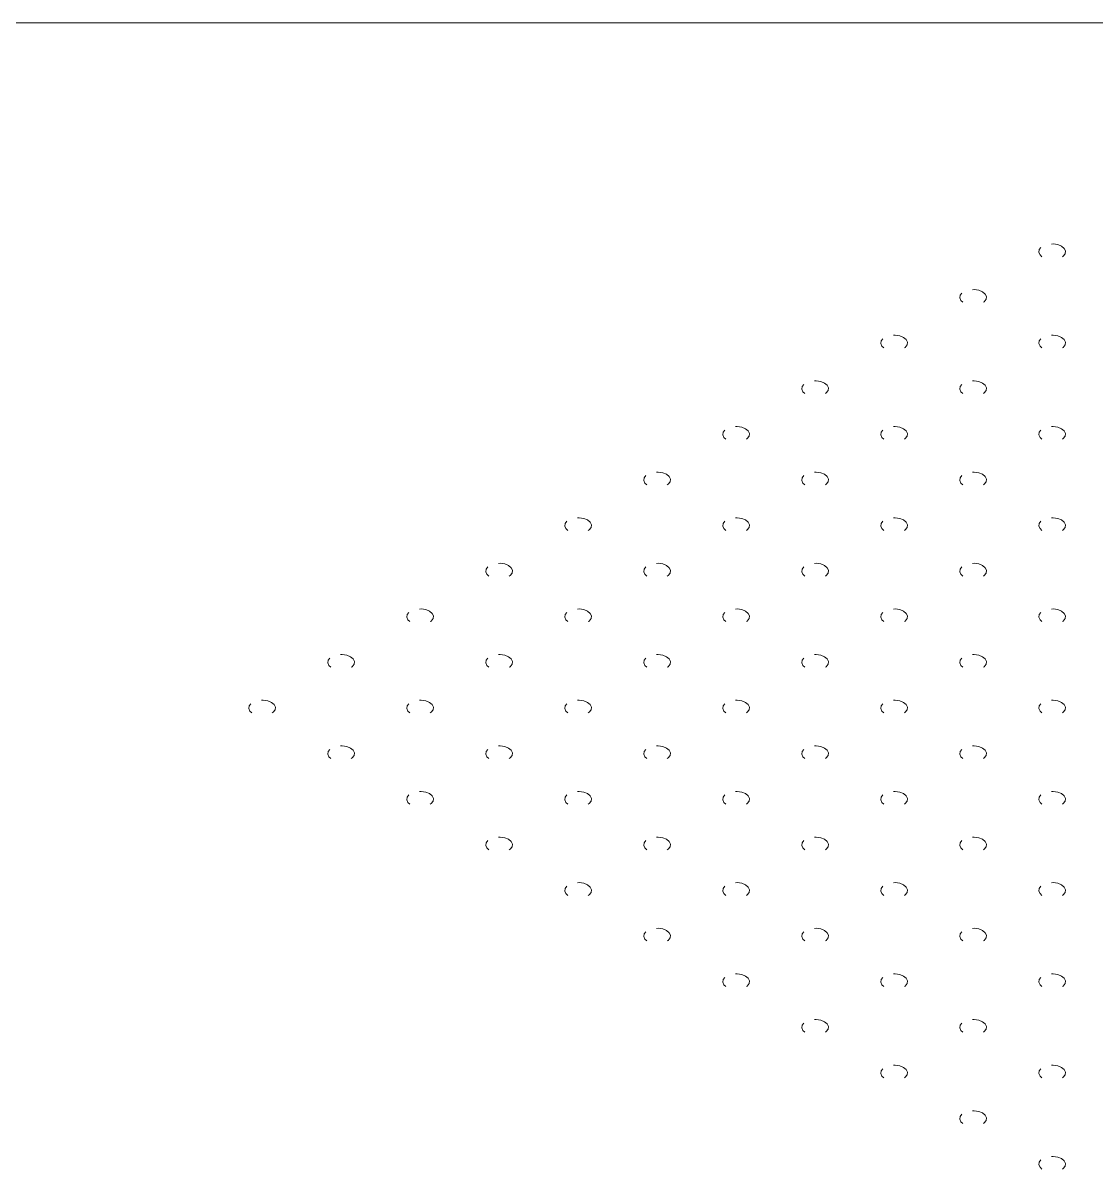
# Model space of a CAD drawing. Header units: millimetres. Extents: x 2 to 278, y 1 to 215.
# Drawn here: x 156.5 to 216.5, y 150.5 to 214.6 of the extents above; entities that cross this region are included whole.
import ezdxf

# ---------------------------------------------------------------- set-up
doc = ezdxf.new("R2010")
doc.units = ezdxf.units.MM
doc.linetypes.add('HIDDEN', pattern=[1.905, 1.27, -0.635])

msp = doc.modelspace()

# ---------------------------------------------------------------- linework, layer by layer
at = {"color": 7, "linetype": 'Continuous', "lineweight": 18}
msp.add_line((1.5793501, 214.64538), (277.98920685, 214.64538), dxfattribs=at)
at = {"color": 7, "linetype": 'HIDDEN', "lineweight": 18}
for p, q in [((214.61866049, 201.57232965), (214.66181825, 201.60456877)), ((210.19924311, 199.0210543), (210.24240087, 199.05329342)), ((205.77982573, 196.46977895), (205.82298348, 196.50201807)), ((214.61866049, 196.46977895), (214.66181825, 196.50201807)), ((201.36040835, 193.9185036), (201.4035661, 193.95074272)), ((210.19924311, 193.9185036), (210.24240087, 193.95074272)), ((196.94099096, 191.36722825), (196.98414872, 191.39946738)), ((205.77982573, 191.36722825), (205.82298348, 191.39946738)), ((214.61866049, 191.36722825), (214.66181825, 191.39946738)), ((192.52157358, 188.8159529), (192.56473134, 188.84819203)), ((201.36040834, 188.8159529), (201.4035661, 188.84819203)), ((210.19924311, 188.8159529), (210.24240087, 188.84819203)), ((188.10215623, 186.26467757), (188.14531395, 186.29691668)), ((196.94099097, 186.26467756), (196.98414872, 186.29691668)), ((205.77982573, 186.26467755), (205.82298348, 186.29691668)), ((214.61866049, 186.26467755), (214.66181825, 186.29691668)), ((183.68273885, 183.71340223), (183.72589657, 183.74564133)), ((192.52157357, 183.7134022), (192.56473134, 183.74564133)), ((201.36040834, 183.7134022), (201.4035661, 183.74564133)), ((210.19924311, 183.7134022), (210.24240087, 183.74564133)), ((179.26332147, 181.16212688), (179.30647919, 181.19436598)), ((188.10215621, 181.16212686), (188.14531395, 181.19436598)), ((196.94099096, 181.16212685), (196.98414872, 181.19436598)), ((205.77982573, 181.16212685), (205.82298348, 181.19436598)), ((214.61866049, 181.16212685), (214.66181825, 181.19436598)), ((174.84390411, 178.61085154), (174.88706181, 178.64309063)), ((183.68273883, 178.61085151), (183.72589657, 178.64309063)), ((192.52157357, 178.6108515), (192.56473134, 178.64309063)), ((201.36040835, 178.61085151), (201.4035661, 178.64309063)), ((210.19924311, 178.61085151), (210.24240087, 178.64309063)), ((170.42448659, 176.05957611), (170.46764442, 176.09181528)), ((179.26332145, 176.05957616), (179.30647919, 176.09181528)), ((188.1021562, 176.05957616), (188.14531395, 176.09181528)), ((196.94099096, 176.05957616), (196.98414872, 176.09181528)), ((205.77982573, 176.05957616), (205.82298348, 176.09181528)), ((214.61866049, 176.05957616), (214.66181825, 176.09181528)), ((174.84390403, 173.50830079), (174.88706181, 173.54053993)), ((183.68273884, 173.50830082), (183.72589657, 173.54053993)), ((192.52157358, 173.50830081), (192.56473134, 173.54053993)), ((201.36040835, 173.50830081), (201.4035661, 173.54053993)), ((210.19924311, 173.50830081), (210.24240087, 173.54053993)), ((179.2633215, 170.9570255), (179.30647919, 170.98926458)), ((188.10215621, 170.95702546), (188.14531395, 170.98926458)), ((196.94099096, 170.95702546), (196.98414872, 170.98926458)), ((205.77982573, 170.95702546), (205.82298348, 170.98926458)), ((214.61866049, 170.95702546), (214.66181825, 170.98926458)), ((183.68273883, 168.40575011), (183.72589657, 168.43798923)), ((192.52157359, 168.40575011), (192.56473134, 168.43798923)), ((201.36040834, 168.40575011), (201.4035661, 168.43798923)), ((210.19924311, 168.40575011), (210.24240087, 168.43798923)), ((188.10215621, 165.85447477), (188.14531395, 165.88671388)), ((196.94099096, 165.85447476), (196.98414872, 165.88671388)), ((205.77982573, 165.85447476), (205.82298348, 165.88671388)), ((214.61866049, 165.85447476), (214.66181825, 165.88671388)), ((192.52157359, 163.30319942), (192.56473134, 163.33543853)), ((201.36040835, 163.30319941), (201.4035661, 163.33543853)), ((210.19924311, 163.30319941), (210.24240087, 163.33543853)), ((196.94099096, 160.75192406), (196.98414872, 160.78416318)), ((205.77982573, 160.75192406), (205.82298348, 160.78416318)), ((214.61866049, 160.75192406), (214.66181825, 160.78416318)), ((201.36040834, 158.20064871), (201.4035661, 158.23288783)), ((210.19924311, 158.20064871), (210.24240087, 158.23288783)), ((205.77982573, 155.64937336), (205.82298348, 155.68161248)), ((214.61866049, 155.64937336), (214.66181825, 155.68161248)), ((210.19924311, 153.09809801), (210.24240087, 153.13033713)), ((214.61866049, 150.54682266), (214.66181825, 150.57906178))]:
    msp.add_line(p, q, dxfattribs=at)
at = {"color": 7, "linetype": 'HIDDEN', "lineweight": 18, "flags": 128}
for points in [[(214.66171741, 201.60456877), (214.77189858, 201.74084795), (214.79460024, 201.8906432), (214.72718505, 202.03588699), (214.5777843, 202.15906079), (214.36441791, 202.24530801), (214.11282102, 202.28422596), (213.85333993, 202.27112058), (213.61727189, 202.20757255), (213.43309018, 202.10124672), (213.32300984, 201.96496754), (213.30030819, 201.81517229), (213.36772337, 201.6699285), (213.47624794, 201.57232965)], [(210.24239063, 199.05329342), (210.3524812, 199.1895726), (210.37518286, 199.33936785), (210.30776767, 199.48461164), (210.15836692, 199.60778544), (209.94500053, 199.69403266), (209.69340364, 199.73295061), (209.43392255, 199.71984523), (209.1978545, 199.6562972), (209.0136728, 199.54997137), (208.90359246, 199.41369219), (208.88089081, 199.26389694), (208.94830599, 199.11865315), (209.05683055, 199.0210543)], [(205.82294464, 196.50201807), (205.93306382, 196.63829725), (205.95576547, 196.7880925), (205.88835029, 196.93333629), (205.73894954, 197.05651009), (205.52558315, 197.14275731), (205.27398626, 197.18167526), (205.01450517, 197.16856988), (204.77843712, 197.10502185), (204.59425542, 196.99869602), (204.48417508, 196.86241684), (204.46147343, 196.71262159), (204.52888861, 196.5673778), (204.63741317, 196.46977895)], [(214.66171741, 196.50201807), (214.77189858, 196.63829725), (214.79460024, 196.7880925), (214.72718505, 196.93333629), (214.5777843, 197.05651009), (214.36441791, 197.14275731), (214.11282102, 197.18167526), (213.85333993, 197.16856988), (213.61727189, 197.10502185), (213.43309018, 196.99869602), (213.32300984, 196.86241684), (213.30030819, 196.71262159), (213.36772337, 196.5673778), (213.47624794, 196.46977895)], [(201.40349865, 193.95074272), (201.51364644, 194.08702191), (201.53634809, 194.23681715), (201.46893291, 194.38206094), (201.31953215, 194.50523474), (201.10616576, 194.59148196), (200.85456887, 194.63039991), (200.59508778, 194.61729453), (200.35901974, 194.5537465), (200.17483803, 194.44742067), (200.0647577, 194.31114149), (200.04205604, 194.16134624), (200.10947123, 194.01610245), (200.21799579, 193.9185036)], [(210.24239063, 193.95074272), (210.3524812, 194.08702191), (210.37518286, 194.23681715), (210.30776767, 194.38206094), (210.15836692, 194.50523474), (209.94500053, 194.59148196), (209.69340364, 194.63039991), (209.43392255, 194.61729453), (209.1978545, 194.5537465), (209.0136728, 194.44742067), (208.90359246, 194.31114149), (208.88089081, 194.16134624), (208.94830599, 194.01610245), (209.05683055, 193.9185036)], [(196.98405266, 191.39946738), (197.09422905, 191.53574656), (197.11693071, 191.6855418), (197.04951553, 191.83078559), (196.90011477, 191.95395939), (196.68674838, 192.04020661), (196.43515149, 192.07912457), (196.1756704, 192.06601918), (195.93960236, 192.00247115), (195.75542065, 191.89614532), (195.64534032, 191.75986614), (195.62263866, 191.61007089), (195.69005384, 191.4648271), (195.79857841, 191.36722825)], [(205.82294464, 191.39946738), (205.93306382, 191.53574656), (205.95576547, 191.6855418), (205.88835029, 191.83078559), (205.73894954, 191.95395939), (205.52558315, 192.04020661), (205.27398626, 192.07912457), (205.01450517, 192.06601918), (204.77843712, 192.00247115), (204.59425542, 191.89614532), (204.48417508, 191.75986614), (204.46147343, 191.61007089), (204.52888861, 191.4648271), (204.63741317, 191.36722825)], [(214.66171741, 191.39946738), (214.77189858, 191.53574656), (214.79460024, 191.6855418), (214.72718505, 191.83078559), (214.5777843, 191.95395939), (214.36441791, 192.04020661), (214.11282102, 192.07912457), (213.85333993, 192.06601918), (213.61727189, 192.00247115), (213.43309018, 191.89614532), (213.32300984, 191.75986614), (213.30030819, 191.61007089), (213.36772337, 191.4648271), (213.47624794, 191.36722825)], [(192.56472588, 188.84819203), (192.67481167, 188.98447121), (192.69751333, 189.13426645), (192.63009814, 189.27951024), (192.48069739, 189.40268404), (192.267331, 189.48893126), (192.01573411, 189.52784922), (191.75625302, 189.51474383), (191.52018498, 189.4511958), (191.33600327, 189.34486997), (191.22592293, 189.20859079), (191.20322128, 189.05879554), (191.27063646, 188.91355175), (191.37916103, 188.8159529)], [(201.40349865, 188.84819203), (201.51364644, 188.98447121), (201.53634809, 189.13426645), (201.46893291, 189.27951024), (201.31953215, 189.40268404), (201.10616576, 189.48893126), (200.85456887, 189.52784922), (200.59508778, 189.51474383), (200.35901974, 189.4511958), (200.17483803, 189.34486997), (200.0647577, 189.20859079), (200.04205604, 189.05879554), (200.10947123, 188.91355175), (200.21799579, 188.8159529)], [(210.24239063, 188.84819203), (210.3524812, 188.98447121), (210.37518286, 189.13426645), (210.30776767, 189.27951024), (210.15836692, 189.40268404), (209.94500053, 189.48893126), (209.69340364, 189.52784922), (209.43392255, 189.51474383), (209.1978545, 189.4511958), (209.0136728, 189.34486997), (208.90359246, 189.20859079), (208.88089081, 189.05879554), (208.94830599, 188.91355175), (209.05683055, 188.8159529)], [(188.14527988, 186.29691668), (188.25539429, 186.43319586), (188.27809594, 186.5829911), (188.21068076, 186.72823489), (188.06128001, 186.85140869), (187.84791362, 186.93765591), (187.59631673, 186.97657387), (187.33683564, 186.96346848), (187.10076759, 186.89992045), (186.91658589, 186.79359462), (186.80650555, 186.65731544), (186.7838039, 186.50752019), (186.85121908, 186.3622764), (186.95974361, 186.26467758)], [(196.98405266, 186.29691668), (197.09422905, 186.43319586), (197.11693071, 186.5829911), (197.04951553, 186.72823489), (196.90011477, 186.85140869), (196.68674838, 186.93765591), (196.43515149, 186.97657387), (196.1756704, 186.96346848), (195.93960236, 186.89992045), (195.75542065, 186.79359462), (195.64534032, 186.65731544), (195.62263866, 186.50752019), (195.69005384, 186.3622764), (195.7985784, 186.26467756)], [(205.82294464, 186.29691668), (205.93306382, 186.43319586), (205.95576547, 186.5829911), (205.88835029, 186.72823489), (205.73894954, 186.85140869), (205.52558315, 186.93765591), (205.27398626, 186.97657387), (205.01450517, 186.96346848), (204.77843712, 186.89992045), (204.59425542, 186.79359462), (204.48417508, 186.65731544), (204.46147343, 186.50752019), (204.52888861, 186.3622764), (204.63741317, 186.26467755)], [(214.66171741, 186.29691668), (214.77189858, 186.43319586), (214.79460024, 186.5829911), (214.72718505, 186.72823489), (214.5777843, 186.85140869), (214.36441791, 186.93765591), (214.11282102, 186.97657387), (213.85333993, 186.96346848), (213.61727189, 186.89992045), (213.43309018, 186.79359462), (213.32300984, 186.65731544), (213.30030819, 186.50752019), (213.36772337, 186.3622764), (213.47624794, 186.26467755)], [(183.72583389, 183.74564133), (183.83597691, 183.88192051), (183.85867856, 184.03171575), (183.79126338, 184.17695955), (183.64186262, 184.30013334), (183.42849623, 184.38638056), (183.17689934, 184.42529852), (182.91741825, 184.41219313), (182.68135021, 184.34864511), (182.4971685, 184.24231927), (182.38708817, 184.10604009), (182.36438651, 183.95624484), (182.4318017, 183.81100105), (182.54032622, 183.71340223)], [(192.56472588, 183.74564133), (192.67481167, 183.88192051), (192.69751333, 184.03171575), (192.63009814, 184.17695955), (192.48069739, 184.30013334), (192.267331, 184.38638056), (192.01573411, 184.42529852), (191.75625302, 184.41219313), (191.52018498, 184.34864511), (191.33600327, 184.24231927), (191.22592293, 184.10604009), (191.20322128, 183.95624484), (191.27063646, 183.81100105), (191.37916103, 183.7134022)], [(201.40349865, 183.74564133), (201.51364644, 183.88192051), (201.53634809, 184.03171575), (201.46893291, 184.17695955), (201.31953215, 184.30013334), (201.10616576, 184.38638056), (200.85456887, 184.42529852), (200.59508778, 184.41219313), (200.35901974, 184.34864511), (200.17483803, 184.24231927), (200.0647577, 184.10604009), (200.04205604, 183.95624484), (200.10947123, 183.81100105), (200.21799579, 183.7134022)], [(210.24239063, 183.74564133), (210.3524812, 183.88192051), (210.37518286, 184.03171575), (210.30776767, 184.17695955), (210.15836692, 184.30013334), (209.94500053, 184.38638056), (209.69340364, 184.42529852), (209.43392255, 184.41219313), (209.1978545, 184.34864511), (209.0136728, 184.24231927), (208.90359246, 184.10604009), (208.88089081, 183.95624484), (208.94830599, 183.81100105), (209.05683055, 183.7134022)], [(179.3063879, 181.19436598), (179.41655952, 181.33064516), (179.43926118, 181.4804404), (179.371846, 181.6256842), (179.22244524, 181.74885799), (179.00907885, 181.83510521), (178.75748196, 181.87402317), (178.49800087, 181.86091778), (178.26193283, 181.79736976), (178.07775112, 181.69104392), (177.96767079, 181.55476474), (177.94496913, 181.40496949), (178.01238431, 181.2597257), (178.12090883, 181.16212688)], [(188.14527988, 181.19436598), (188.25539429, 181.33064516), (188.27809594, 181.4804404), (188.21068076, 181.6256842), (188.06128001, 181.74885799), (187.84791362, 181.83510521), (187.59631673, 181.87402317), (187.33683564, 181.86091778), (187.10076759, 181.79736976), (186.91658589, 181.69104392), (186.80650555, 181.55476474), (186.7838039, 181.40496949), (186.85121908, 181.2597257), (186.95974363, 181.16212686)], [(196.98405266, 181.19436598), (197.09422905, 181.33064516), (197.11693071, 181.4804404), (197.04951553, 181.6256842), (196.90011477, 181.74885799), (196.68674838, 181.83510521), (196.43515149, 181.87402317), (196.1756704, 181.86091778), (195.93960236, 181.79736976), (195.75542065, 181.69104392), (195.64534032, 181.55476474), (195.62263866, 181.40496949), (195.69005384, 181.2597257), (195.79857841, 181.16212685)], [(205.82294464, 181.19436598), (205.93306382, 181.33064516), (205.95576547, 181.4804404), (205.88835029, 181.6256842), (205.73894954, 181.74885799), (205.52558315, 181.83510521), (205.27398626, 181.87402317), (205.01450517, 181.86091778), (204.77843712, 181.79736976), (204.59425542, 181.69104392), (204.48417508, 181.55476474), (204.46147343, 181.40496949), (204.52888861, 181.2597257), (204.63741317, 181.16212685)], [(214.66171741, 181.19436598), (214.77189858, 181.33064516), (214.79460024, 181.4804404), (214.72718505, 181.6256842), (214.5777843, 181.74885799), (214.36441791, 181.83510521), (214.11282102, 181.87402317), (213.85333993, 181.86091778), (213.61727189, 181.79736976), (213.43309018, 181.69104392), (213.32300984, 181.55476474), (213.30030819, 181.40496949), (213.36772337, 181.2597257), (213.47624794, 181.16212685)], [(174.88706112, 178.64309063), (174.99714214, 178.77936981), (175.0198438, 178.92916505), (174.95242861, 179.07440885), (174.80302786, 179.19758264), (174.58966147, 179.28382986), (174.33806458, 179.32274782), (174.07858349, 179.30964243), (173.84251545, 179.24609441), (173.65833374, 179.13976857), (173.5482534, 179.00348939), (173.52555175, 178.85369414), (173.59296693, 178.70845035), (173.70149143, 178.61085155)], [(183.72583389, 178.64309063), (183.83597691, 178.77936981), (183.85867856, 178.92916505), (183.79126338, 179.07440885), (183.64186262, 179.19758264), (183.42849623, 179.28382986), (183.17689934, 179.32274782), (182.91741825, 179.30964243), (182.68135021, 179.24609441), (182.4971685, 179.13976857), (182.38708817, 179.00348939), (182.36438651, 178.85369414), (182.4318017, 178.70845035), (182.54032625, 178.61085152)], [(192.56472588, 178.64309063), (192.67481167, 178.77936981), (192.69751333, 178.92916505), (192.63009814, 179.07440885), (192.48069739, 179.19758264), (192.267331, 179.28382986), (192.01573411, 179.32274782), (191.75625302, 179.30964243), (191.52018498, 179.24609441), (191.33600327, 179.13976857), (191.22592293, 179.00348939), (191.20322128, 178.85369414), (191.27063646, 178.70845035), (191.37916103, 178.6108515)], [(201.40349865, 178.64309063), (201.51364644, 178.77936981), (201.53634809, 178.92916505), (201.46893291, 179.07440885), (201.31953215, 179.19758264), (201.10616576, 179.28382986), (200.85456887, 179.32274782), (200.59508778, 179.30964243), (200.35901974, 179.24609441), (200.17483803, 179.13976857), (200.0647577, 179.00348939), (200.04205604, 178.85369414), (200.10947123, 178.70845035), (200.21799579, 178.61085151)], [(210.24239063, 178.64309063), (210.3524812, 178.77936981), (210.37518286, 178.92916505), (210.30776767, 179.07440885), (210.15836692, 179.19758264), (209.94500053, 179.28382986), (209.69340364, 179.32274782), (209.43392255, 179.30964243), (209.1978545, 179.24609441), (209.0136728, 179.13976857), (208.90359246, 179.00348939), (208.88089081, 178.85369414), (208.94830599, 178.70845035), (209.05683055, 178.61085151)], [(170.46761513, 176.09181528), (170.57772476, 176.22809446), (170.60042641, 176.3778897), (170.53301123, 176.5231335), (170.38361048, 176.64630729), (170.17024409, 176.73255451), (169.9186472, 176.77147247), (169.65916611, 176.75836708), (169.42309806, 176.69481906), (169.23891636, 176.58849322), (169.12883602, 176.45221404), (169.10613437, 176.3024188), (169.17354955, 176.157175), (169.28207419, 176.0595761)], [(179.3063879, 176.09181528), (179.41655952, 176.22809446), (179.43926118, 176.3778897), (179.371846, 176.5231335), (179.22244524, 176.64630729), (179.00907885, 176.73255451), (178.75748196, 176.77147247), (178.49800087, 176.75836708), (178.26193283, 176.69481906), (178.07775112, 176.58849322), (177.96767079, 176.45221404), (177.94496913, 176.3024188), (178.01238431, 176.157175), (178.12090886, 176.05957617)], [(188.14527988, 176.09181528), (188.25539429, 176.22809446), (188.27809594, 176.3778897), (188.21068076, 176.5231335), (188.06128001, 176.64630729), (187.84791362, 176.73255451), (187.59631673, 176.77147247), (187.33683564, 176.75836708), (187.10076759, 176.69481906), (186.91658589, 176.58849322), (186.80650555, 176.45221404), (186.7838039, 176.3024188), (186.85121908, 176.157175), (186.95974364, 176.05957616)], [(196.98405266, 176.09181528), (197.09422905, 176.22809446), (197.11693071, 176.3778897), (197.04951553, 176.5231335), (196.90011477, 176.64630729), (196.68674838, 176.73255451), (196.43515149, 176.77147247), (196.1756704, 176.75836708), (195.93960236, 176.69481906), (195.75542065, 176.58849322), (195.64534032, 176.45221404), (195.62263866, 176.3024188), (195.69005384, 176.157175), (195.79857841, 176.05957616)], [(205.82294464, 176.09181528), (205.93306382, 176.22809446), (205.95576547, 176.3778897), (205.88835029, 176.5231335), (205.73894954, 176.64630729), (205.52558315, 176.73255451), (205.27398626, 176.77147247), (205.01450517, 176.75836708), (204.77843712, 176.69481906), (204.59425542, 176.58849322), (204.48417508, 176.45221404), (204.46147343, 176.3024188), (204.52888861, 176.157175), (204.63741317, 176.05957616)], [(214.66171741, 176.09181528), (214.77189858, 176.22809446), (214.79460024, 176.3778897), (214.72718505, 176.5231335), (214.5777843, 176.64630729), (214.36441791, 176.73255451), (214.11282102, 176.77147247), (213.85333993, 176.75836708), (213.61727189, 176.69481906), (213.43309018, 176.58849322), (213.32300984, 176.45221404), (213.30030819, 176.3024188), (213.36772337, 176.157175), (213.47624794, 176.05957616)], [(174.88706112, 173.54053993), (174.99714214, 173.67681911), (175.0198438, 173.82661435), (174.95242861, 173.97185815), (174.80302786, 174.09503194), (174.58966147, 174.18127916), (174.33806458, 174.22019712), (174.07858349, 174.20709173), (173.84251545, 174.14354371), (173.65833374, 174.03721787), (173.5482534, 173.90093869), (173.52555175, 173.75114345), (173.59296693, 173.60589965), (173.70149152, 173.50830079)], [(183.72583389, 173.54053993), (183.83597691, 173.67681911), (183.85867856, 173.82661435), (183.79126338, 173.97185815), (183.64186262, 174.09503194), (183.42849623, 174.18127916), (183.17689934, 174.22019712), (182.91741825, 174.20709173), (182.68135021, 174.14354371), (182.4971685, 174.03721787), (182.38708817, 173.90093869), (182.36438651, 173.75114345), (182.4318017, 173.60589965), (182.54032624, 173.50830082)], [(192.56472588, 173.54053993), (192.67481167, 173.67681911), (192.69751333, 173.82661435), (192.63009814, 173.97185815), (192.48069739, 174.09503194), (192.267331, 174.18127916), (192.01573411, 174.22019712), (191.75625302, 174.20709173), (191.52018498, 174.14354371), (191.33600327, 174.03721787), (191.22592293, 173.90093869), (191.20322128, 173.75114345), (191.27063646, 173.60589965), (191.37916102, 173.50830081)], [(201.40349865, 173.54053993), (201.51364644, 173.67681911), (201.53634809, 173.82661435), (201.46893291, 173.97185815), (201.31953215, 174.09503194), (201.10616576, 174.18127916), (200.85456887, 174.22019712), (200.59508778, 174.20709173), (200.35901974, 174.14354371), (200.17483803, 174.03721787), (200.0647577, 173.90093869), (200.04205604, 173.75114345), (200.10947123, 173.60589965), (200.21799579, 173.50830081)], [(210.24239063, 173.54053993), (210.3524812, 173.67681911), (210.37518286, 173.82661435), (210.30776767, 173.97185815), (210.15836692, 174.09503194), (209.94500053, 174.18127916), (209.69340364, 174.22019712), (209.43392255, 174.20709173), (209.1978545, 174.14354371), (209.0136728, 174.03721787), (208.90359246, 173.90093869), (208.88089081, 173.75114345), (208.94830599, 173.60589965), (209.05683055, 173.50830081)], [(179.3063879, 170.98926458), (179.41655952, 171.12554376), (179.43926118, 171.27533901), (179.371846, 171.4205828), (179.22244524, 171.54375659), (179.00907885, 171.63000381), (178.75748196, 171.66892177), (178.49800087, 171.65581638), (178.26193283, 171.59226836), (178.07775112, 171.48594252), (177.96767079, 171.34966334), (177.94496913, 171.1998681), (178.01238431, 171.0546243), (178.12090881, 170.9570255)], [(188.14527988, 170.98926458), (188.25539429, 171.12554376), (188.27809594, 171.27533901), (188.21068076, 171.4205828), (188.06128001, 171.54375659), (187.84791362, 171.63000381), (187.59631673, 171.66892177), (187.33683564, 171.65581638), (187.10076759, 171.59226836), (186.91658589, 171.48594252), (186.80650555, 171.34966334), (186.7838039, 171.1998681), (186.85121908, 171.0546243), (186.95974363, 170.95702546)], [(196.98405266, 170.98926458), (197.09422905, 171.12554376), (197.11693071, 171.27533901), (197.04951553, 171.4205828), (196.90011477, 171.54375659), (196.68674838, 171.63000381), (196.43515149, 171.66892177), (196.1756704, 171.65581638), (195.93960236, 171.59226836), (195.75542065, 171.48594252), (195.64534032, 171.34966334), (195.62263866, 171.1998681), (195.69005384, 171.0546243), (195.79857841, 170.95702546)], [(205.82294464, 170.98926458), (205.93306382, 171.12554376), (205.95576547, 171.27533901), (205.88835029, 171.4205828), (205.73894954, 171.54375659), (205.52558315, 171.63000381), (205.27398626, 171.66892177), (205.01450517, 171.65581638), (204.77843712, 171.59226836), (204.59425542, 171.48594252), (204.48417508, 171.34966334), (204.46147343, 171.1998681), (204.52888861, 171.0546243), (204.63741317, 170.95702546)], [(214.66171741, 170.98926458), (214.77189858, 171.12554376), (214.79460024, 171.27533901), (214.72718505, 171.4205828), (214.5777843, 171.54375659), (214.36441791, 171.63000381), (214.11282102, 171.66892177), (213.85333993, 171.65581638), (213.61727189, 171.59226836), (213.43309018, 171.48594252), (213.32300984, 171.34966334), (213.30030819, 171.1998681), (213.36772337, 171.0546243), (213.47624794, 170.95702546)], [(183.72583389, 168.43798923), (183.83597691, 168.57426841), (183.85867856, 168.72406366), (183.79126338, 168.86930745), (183.64186262, 168.99248124), (183.42849623, 169.07872846), (183.17689934, 169.11764642), (182.91741825, 169.10454103), (182.68135021, 169.04099301), (182.4971685, 168.93466717), (182.38708817, 168.79838799), (182.36438651, 168.64859275), (182.4318017, 168.50334895), (182.54032625, 168.40575011)], [(192.56472588, 168.43798923), (192.67481167, 168.57426841), (192.69751333, 168.72406366), (192.63009814, 168.86930745), (192.48069739, 168.99248124), (192.267331, 169.07872846), (192.01573411, 169.11764642), (191.75625302, 169.10454103), (191.52018498, 169.04099301), (191.33600327, 168.93466717), (191.22592293, 168.79838799), (191.20322128, 168.64859275), (191.27063646, 168.50334895), (191.37916102, 168.40575011)], [(201.40349865, 168.43798923), (201.51364644, 168.57426841), (201.53634809, 168.72406366), (201.46893291, 168.86930745), (201.31953215, 168.99248124), (201.10616576, 169.07872846), (200.85456887, 169.11764642), (200.59508778, 169.10454103), (200.35901974, 169.04099301), (200.17483803, 168.93466717), (200.0647577, 168.79838799), (200.04205604, 168.64859275), (200.10947123, 168.50334895), (200.21799579, 168.40575011)], [(210.24239063, 168.43798923), (210.3524812, 168.57426841), (210.37518286, 168.72406366), (210.30776767, 168.86930745), (210.15836692, 168.99248124), (209.94500053, 169.07872846), (209.69340364, 169.11764642), (209.43392255, 169.10454103), (209.1978545, 169.04099301), (209.0136728, 168.93466717), (208.90359246, 168.79838799), (208.88089081, 168.64859275), (208.94830599, 168.50334895), (209.05683055, 168.40575011)], [(188.14527988, 165.88671388), (188.25539429, 166.02299306), (188.27809594, 166.17278831), (188.21068076, 166.3180321), (188.06128001, 166.44120589), (187.84791362, 166.52745311), (187.59631673, 166.56637107), (187.33683564, 166.55326568), (187.10076759, 166.48971766), (186.91658589, 166.38339182), (186.80650555, 166.24711264), (186.7838039, 166.0973174), (186.85121908, 165.95207361), (186.95974363, 165.85447477)], [(196.98405266, 165.88671388), (197.09422905, 166.02299306), (197.11693071, 166.17278831), (197.04951553, 166.3180321), (196.90011477, 166.44120589), (196.68674838, 166.52745311), (196.43515149, 166.56637107), (196.1756704, 166.55326568), (195.93960236, 166.48971766), (195.75542065, 166.38339182), (195.64534032, 166.24711264), (195.62263866, 166.0973174), (195.69005384, 165.95207361), (195.79857841, 165.85447476)], [(205.82294464, 165.88671388), (205.93306382, 166.02299306), (205.95576547, 166.17278831), (205.88835029, 166.3180321), (205.73894954, 166.44120589), (205.52558315, 166.52745311), (205.27398626, 166.56637107), (205.01450517, 166.55326568), (204.77843712, 166.48971766), (204.59425542, 166.38339182), (204.48417508, 166.24711264), (204.46147343, 166.0973174), (204.52888861, 165.95207361), (204.63741317, 165.85447476)], [(214.66171741, 165.88671388), (214.77189858, 166.02299306), (214.79460024, 166.17278831), (214.72718505, 166.3180321), (214.5777843, 166.44120589), (214.36441791, 166.52745311), (214.11282102, 166.56637107), (213.85333993, 166.55326568), (213.61727189, 166.48971766), (213.43309018, 166.38339182), (213.32300984, 166.24711264), (213.30030819, 166.0973174), (213.36772337, 165.95207361), (213.47624794, 165.85447476)], [(192.56472588, 163.33543853), (192.67481167, 163.47171771), (192.69751333, 163.62151296), (192.63009814, 163.76675675), (192.48069739, 163.88993054), (192.267331, 163.97617776), (192.01573411, 164.01509572), (191.75625302, 164.00199034), (191.52018498, 163.93844231), (191.33600327, 163.83211647), (191.22592293, 163.69583729), (191.20322128, 163.54604205), (191.27063646, 163.40079826), (191.37916101, 163.30319942)], [(201.40349865, 163.33543853), (201.51364644, 163.47171771), (201.53634809, 163.62151296), (201.46893291, 163.76675675), (201.31953215, 163.88993054), (201.10616576, 163.97617776), (200.85456887, 164.01509572), (200.59508778, 164.00199034), (200.35901974, 163.93844231), (200.17483803, 163.83211647), (200.0647577, 163.69583729), (200.04205604, 163.54604205), (200.10947123, 163.40079826), (200.21799579, 163.30319941)], [(210.24239063, 163.33543853), (210.3524812, 163.47171771), (210.37518286, 163.62151296), (210.30776767, 163.76675675), (210.15836692, 163.88993054), (209.94500053, 163.97617776), (209.69340364, 164.01509572), (209.43392255, 164.00199034), (209.1978545, 163.93844231), (209.0136728, 163.83211647), (208.90359246, 163.69583729), (208.88089081, 163.54604205), (208.94830599, 163.40079826), (209.05683055, 163.30319941)], [(196.98405266, 160.78416318), (197.09422905, 160.92044236), (197.11693071, 161.07023761), (197.04951553, 161.2154814), (196.90011477, 161.3386552), (196.68674838, 161.42490241), (196.43515149, 161.46382037), (196.1756704, 161.45071499), (195.93960236, 161.38716696), (195.75542065, 161.28084112), (195.64534032, 161.14456194), (195.62263866, 160.9947667), (195.69005384, 160.84952291), (195.79857841, 160.75192406)], [(205.82294464, 160.78416318), (205.93306382, 160.92044236), (205.95576547, 161.07023761), (205.88835029, 161.2154814), (205.73894954, 161.3386552), (205.52558315, 161.42490241), (205.27398626, 161.46382037), (205.01450517, 161.45071499), (204.77843712, 161.38716696), (204.59425542, 161.28084112), (204.48417508, 161.14456194), (204.46147343, 160.9947667), (204.52888861, 160.84952291), (204.63741317, 160.75192406)], [(214.66171741, 160.78416318), (214.77189858, 160.92044236), (214.79460024, 161.07023761), (214.72718505, 161.2154814), (214.5777843, 161.3386552), (214.36441791, 161.42490241), (214.11282102, 161.46382037), (213.85333993, 161.45071499), (213.61727189, 161.38716696), (213.43309018, 161.28084112), (213.32300984, 161.14456194), (213.30030819, 160.9947667), (213.36772337, 160.84952291), (213.47624794, 160.75192406)], [(201.40349865, 158.23288783), (201.51364644, 158.36916701), (201.53634809, 158.51896226), (201.46893291, 158.66420605), (201.31953215, 158.78737985), (201.10616576, 158.87362707), (200.85456887, 158.91254502), (200.59508778, 158.89943964), (200.35901974, 158.83589161), (200.17483803, 158.72956578), (200.0647577, 158.59328659), (200.04205604, 158.44349135), (200.10947123, 158.29824756), (200.21799579, 158.20064871)], [(210.24239063, 158.23288783), (210.3524812, 158.36916701), (210.37518286, 158.51896226), (210.30776767, 158.66420605), (210.15836692, 158.78737985), (209.94500053, 158.87362707), (209.69340364, 158.91254502), (209.43392255, 158.89943964), (209.1978545, 158.83589161), (209.0136728, 158.72956578), (208.90359246, 158.59328659), (208.88089081, 158.44349135), (208.94830599, 158.29824756), (209.05683055, 158.20064871)], [(205.82294464, 155.68161248), (205.93306382, 155.81789166), (205.95576547, 155.96768691), (205.88835029, 156.1129307), (205.73894954, 156.2361045), (205.52558315, 156.32235172), (205.27398626, 156.36126967), (205.01450517, 156.34816429), (204.77843712, 156.28461626), (204.59425542, 156.17829043), (204.48417508, 156.04201125), (204.46147343, 155.892216), (204.52888861, 155.74697221), (204.63741317, 155.64937336)], [(214.66171741, 155.68161248), (214.77189858, 155.81789166), (214.79460024, 155.96768691), (214.72718505, 156.1129307), (214.5777843, 156.2361045), (214.36441791, 156.32235172), (214.11282102, 156.36126967), (213.85333993, 156.34816429), (213.61727189, 156.28461626), (213.43309018, 156.17829043), (213.32300984, 156.04201125), (213.30030819, 155.892216), (213.36772337, 155.74697221), (213.47624794, 155.64937336)], [(210.24239063, 153.13033713), (210.3524812, 153.26661631), (210.37518286, 153.41641156), (210.30776767, 153.56165535), (210.15836692, 153.68482915), (209.94500053, 153.77107637), (209.69340364, 153.80999432), (209.43392255, 153.79688894), (209.1978545, 153.73334091), (209.0136728, 153.62701508), (208.90359246, 153.4907359), (208.88089081, 153.34094065), (208.94830599, 153.19569686), (209.05683055, 153.09809801)], [(214.66171741, 150.57906178), (214.77189858, 150.71534096), (214.79460024, 150.86513621), (214.72718505, 151.01038), (214.5777843, 151.1335538), (214.36441791, 151.21980102), (214.11282102, 151.25871897), (213.85333993, 151.24561359), (213.61727189, 151.18206556), (213.43309018, 151.07573973), (213.32300984, 150.93946055), (213.30030819, 150.7896653), (213.36772337, 150.64442151), (213.47624794, 150.54682266)]]:
    msp.add_lwpolyline(points, dxfattribs=at)

doc.saveas('drawing.dxf')
